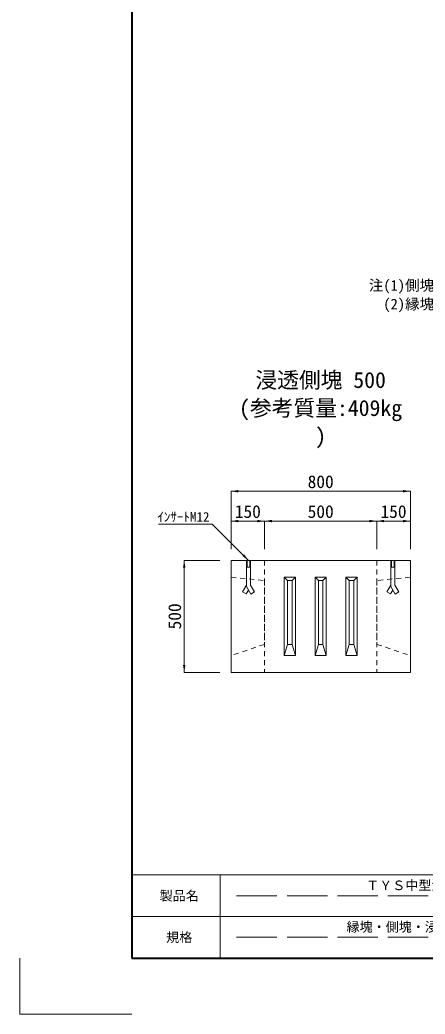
# Model space of a CAD drawing. Units: millimetres at full size, sheet at 1:30. Extents: x 19038 to 49388, y -43687 to -27642.
# Drawn here: x 19038 to 20846, y -42202 to -37764 of the extents above; entities that cross this region are included whole.
import ezdxf
from ezdxf.enums import TextEntityAlignment as Align

# ---------------------------------------------------------------- set-up
doc = ezdxf.new("R2010")
doc.units = ezdxf.units.MM
doc.header["$LTSCALE"] = 30
doc.linetypes.add('DASHED', pattern=[7.5, 6, -1.5])
doc.linetypes.add('USER1', pattern=[1.35, 0.75, -0.6])
for name, color, linetype, lineweight in [('0_2', 7, 'Continuous', 9), ('Defpoints_3', 7, 'Continuous', 13), ('インサート', 3, 'USER1', 5), ('図枠', 7, 'Continuous', 5), ('寸法線', 7, 'Continuous', 9), ('本体', 2, 'Continuous', 13)]:
    doc.layers.add(name, color=color, linetype=linetype, lineweight=lineweight)
doc.styles.add('ＭＳ ゴシック', font='')
doc.styles.get('ＭＳ ゴシック').set_extended_font_data('MS Gothic')

# ---------------------------------------------------------------- blocks, each defined once
blk = doc.blocks.new('filled_arrow')
at = {"color": 0, "linetype": 'Continuous', "lineweight": -2}
blk.add_solid([(7.5, 1.25), (0, 0), (7.5, -1.25)], dxfattribs=at)

msp = doc.modelspace()

# ---------------------------------------------------------------- linework, layer by layer
at = {"layer": '0_2', "linetype": 'USER1'}
for p, q in [((19979.89, -40251.48), (20128.89, -40266.48)), ((20128.89, -40266.48), (20128.89, -40551.48)), ((20779.89, -40251.48), (20630.89, -40266.48)), ((20630.89, -40266.48), (20630.89, -40551.48)), ((20128.89, -40551.48), (19979.89, -40601.48)), ((20630.89, -40551.48), (20779.89, -40601.48))]:
    msp.add_line(p, q, dxfattribs=at)
at = {"layer": '0_2'}
for p, q in [((20217.39, -40251.48), (20267.39, -40251.48)), ((20217.39, -40601.48), (20217.39, -40251.48)), ((20232.39, -40266.48), (20252.39, -40266.48)), ((20267.39, -40251.48), (20267.39, -40601.48)), ((20354.89, -40251.48), (20404.89, -40251.48)), ((20354.89, -40601.48), (20354.89, -40251.48)), ((20369.89, -40266.48), (20389.89, -40266.48)), ((20404.89, -40251.48), (20404.89, -40601.48)), ((20492.39, -40251.48), (20542.39, -40251.48)), ((20492.39, -40601.48), (20492.39, -40251.48)), ((20507.39, -40266.48), (20527.39, -40266.48)), ((20542.39, -40251.48), (20542.39, -40601.48)), ((20217.39, -40601.48), (20232.39, -40551.48)), ((20252.39, -40551.48), (20232.39, -40551.48)), ((20252.39, -40551.48), (20267.39, -40601.48)), ((20354.89, -40601.48), (20369.89, -40551.48)), ((20389.89, -40551.48), (20369.89, -40551.48)), ((20389.89, -40551.48), (20404.89, -40601.48)), ((20492.39, -40601.48), (20507.39, -40551.48)), ((20527.39, -40551.48), (20507.39, -40551.48)), ((20527.39, -40551.48), (20542.39, -40601.48)), ((20267.39, -40601.48), (20217.39, -40601.48)), ((20404.89, -40601.48), (20354.89, -40601.48)), ((20542.39, -40601.48), (20492.39, -40601.48))]:
    msp.add_line(p, q, dxfattribs=at)
for points in [[(20217.39, -40251.48), (20232.39, -40266.48), (20232.39, -40551.48)], [(20252.39, -40551.48), (20252.39, -40266.48), (20267.39, -40251.48)], [(20354.89, -40251.48), (20369.89, -40266.48), (20369.89, -40551.48)], [(20389.89, -40551.48), (20389.89, -40266.48), (20404.89, -40251.48)], [(20492.39, -40251.48), (20507.39, -40266.48), (20507.39, -40551.48)], [(20527.39, -40551.48), (20527.39, -40266.48), (20542.39, -40251.48)]]:
    msp.add_lwpolyline(points, dxfattribs=at)
at = {"layer": 'Defpoints_3'}
for p in [(19037.99, -41951.71), (19537.99, -42201.71)]:
    msp.add_line(p, (19037.99, -42201.71), dxfattribs=at)
at = {"layer": 'インサート', "linetype": 'DASHED', "lineweight": 9}
for p, q in [((20048.39, -40176.48), (20048.39, -40292.95)), ((20051.81, -40176.48), (20051.81, -40206.48)), ((20063.97, -40176.48), (20063.97, -40206.48)), ((20067.39, -40176.48), (20067.39, -40287.86)), ((20692.39, -40176.48), (20692.39, -40292.95)), ((20695.81, -40176.48), (20695.81, -40206.48)), ((20707.97, -40176.48), (20707.97, -40206.48)), ((20711.39, -40176.48), (20711.39, -40287.86)), ((20051.81, -40206.48), (20063.97, -40206.48)), ((20695.81, -40206.48), (20707.97, -40206.48)), ((20048.39, -40287.15), (20031.17, -40316.98)), ((20048.39, -40292.95), (20067.84, -40326.66)), ((20067.39, -40287.86), (20084.3, -40317.16)), ((20692.39, -40287.15), (20675.17, -40316.98)), ((20692.39, -40292.95), (20711.84, -40326.66)), ((20711.39, -40287.86), (20728.3, -40317.16)), ((20031.17, -40316.98), (20047.62, -40326.48)), ((20057.89, -40308.7), (20047.62, -40326.48)), ((20084.3, -40317.16), (20067.84, -40326.66)), ((20675.17, -40316.98), (20691.62, -40326.48)), ((20701.89, -40308.7), (20691.62, -40326.48)), ((20728.3, -40317.16), (20711.84, -40326.66))]:
    msp.add_line(p, q, dxfattribs=at)
at = {"layer": '図枠', "lineweight": 40}
for p, q in [((19537.99, -35026.71), (19537.99, -41951.71)), ((19537.99, -41951.71), (24037.99, -41951.71))]:
    msp.add_line(p, q, dxfattribs=at)
at = {"layer": '図枠', "lineweight": 13}
for p, q in [((24037.99, -41580.46), (19537.99, -41580.46)), ((19931.74, -41951.71), (19931.74, -41580.46)), ((22912.99, -41766.08), (19537.99, -41766.08))]:
    msp.add_line(p, q, dxfattribs=at)
at = {"layer": '図枠', "linetype": 'DASHED', "lineweight": 9}
for p, q in [((21759.87, -41673.27), (19987.99, -41673.27)), ((21759.87, -41858.9), (19987.99, -41858.9))]:
    msp.add_line(p, q, dxfattribs=at)
at = {"layer": '寸法線'}
for p, q in [((19979.89, -39867.89), (20779.89, -39867.89)), ((19979.89, -40126.48), (19979.89, -39867.89)), ((20779.89, -40126.48), (20779.89, -39867.89)), ((19979.89, -40001.11), (20129.89, -40001.11)), ((19979.89, -40126.48), (19979.89, -40001.11)), ((20129.89, -40126.48), (20129.89, -40001.11)), ((20129.89, -40001.11), (20629.89, -40001.11)), ((20129.89, -40126.48), (20129.89, -40001.11)), ((20629.89, -40126.48), (20629.89, -40001.11)), ((20629.89, -40001.11), (20779.89, -40001.11)), ((20629.89, -40126.48), (20629.89, -40001.11)), ((20779.89, -40126.48), (20779.89, -40001.11)), ((19771.1, -40676.48), (19771.1, -40176.48)), ((19929.89, -40176.48), (19771.1, -40176.48)), ((19929.89, -40676.48), (19771.1, -40676.48))]:
    msp.add_line(p, q, dxfattribs=at)
msp.add_lwpolyline([(20057.89, -40176.48), (19896.28, -40014.87), (19656.04, -40014.87)], dxfattribs=at)
at = {"layer": '本体'}
for p, q in [((19979.89, -40176.48), (20779.89, -40176.48)), ((19979.89, -40176.48), (19979.89, -40676.48)), ((20779.89, -40176.48), (20779.89, -40676.48)), ((19979.89, -40676.48), (20779.89, -40676.48))]:
    msp.add_line(p, q, dxfattribs=at)
at = {"layer": '本体', "linetype": 'USER1', "lineweight": 9}
for p, q in [((20129.89, -40176.48), (20129.89, -40676.48)), ((20629.89, -40176.48), (20629.89, -40676.48))]:
    msp.add_line(p, q, dxfattribs=at)

# ---------------------------------------------------------------- block references
at = {"layer": '寸法線', "xscale": 4.33, "yscale": 4.33}
for p in [(19979.89, -39867.89), (19979.89, -40001.11), (20129.89, -40001.11), (20629.89, -40001.11)]:
    msp.add_blockref('filled_arrow', p, dxfattribs=at)
for p, rotation in [((20779.89, -39867.89), 180), ((20129.89, -40001.11), 180), ((20629.89, -40001.11), 180), ((20779.89, -40001.11), 180), ((20057.89, -40176.48), 135), ((19771.1, -40176.48), 270), ((19771.1, -40676.48), 90)]:
    msp.add_blockref('filled_arrow', p, dxfattribs=dict(at, rotation=rotation))

# ---------------------------------------------------------------- texts
at = {"layer": '0_2', "style": 'ＭＳ ゴシック'}
for s, height, p in [('注(1)側塊につきましては、高さＨは@100で300～1200まで製造可能です。', 47.47, (20594.69, -38925.25)), ('\u3000(2)縁塊の参考質量はグレーチング及び受け枠の質量を含んでおりません。', 47.47, (20594.69, -39008.58)), ('浸透側塊 500', 71.21, (20088.51, -39335.8)), ('(参考質量:409kg', 71.21, (20015.67, -39460.8)), (')', 71.21, (20355.61, -39585.8))]:
    msp.add_text(s, height=height, dxfattribs=at).set_placement(p, align=Align.TOP_LEFT)
at = {"layer": '図枠', "style": 'ＭＳ ゴシック'}
for s, p in [('ＴＹＳ中型浸透桝 500', (20873.93, -41626.86)), ('製品名', (19748.93, -41673.27)), ('縁塊・側塊・浸透側塊・底塊', (20873.93, -41812.49)), ('規格', (19748.93, -41858.9))]:
    msp.add_text(s, height=42.72, dxfattribs=at).set_placement(p, align=Align.MIDDLE_CENTER)
at = {"layer": '寸法線', "style": 'ＭＳ ゴシック'}
for s, p in [('800', (20379.89, -39825.39)), ('150', (20054.89, -39958.61)), ('500', (20379.89, -39958.61)), ('150', (20704.89, -39958.61))]:
    msp.add_text(s, height=56.96, dxfattribs=at).set_placement(p, align=Align.MIDDLE_CENTER)
msp.add_text('ｲﾝｻｰﾄM12', height=42.72, dxfattribs=at).set_placement((19883.78, -39960.87), align=Align.TOP_RIGHT)
msp.add_text('500', height=56.96, rotation=90, dxfattribs=at).set_placement((19728.6, -40426.48), align=Align.MIDDLE_CENTER)

doc.saveas('drawing.dxf')
